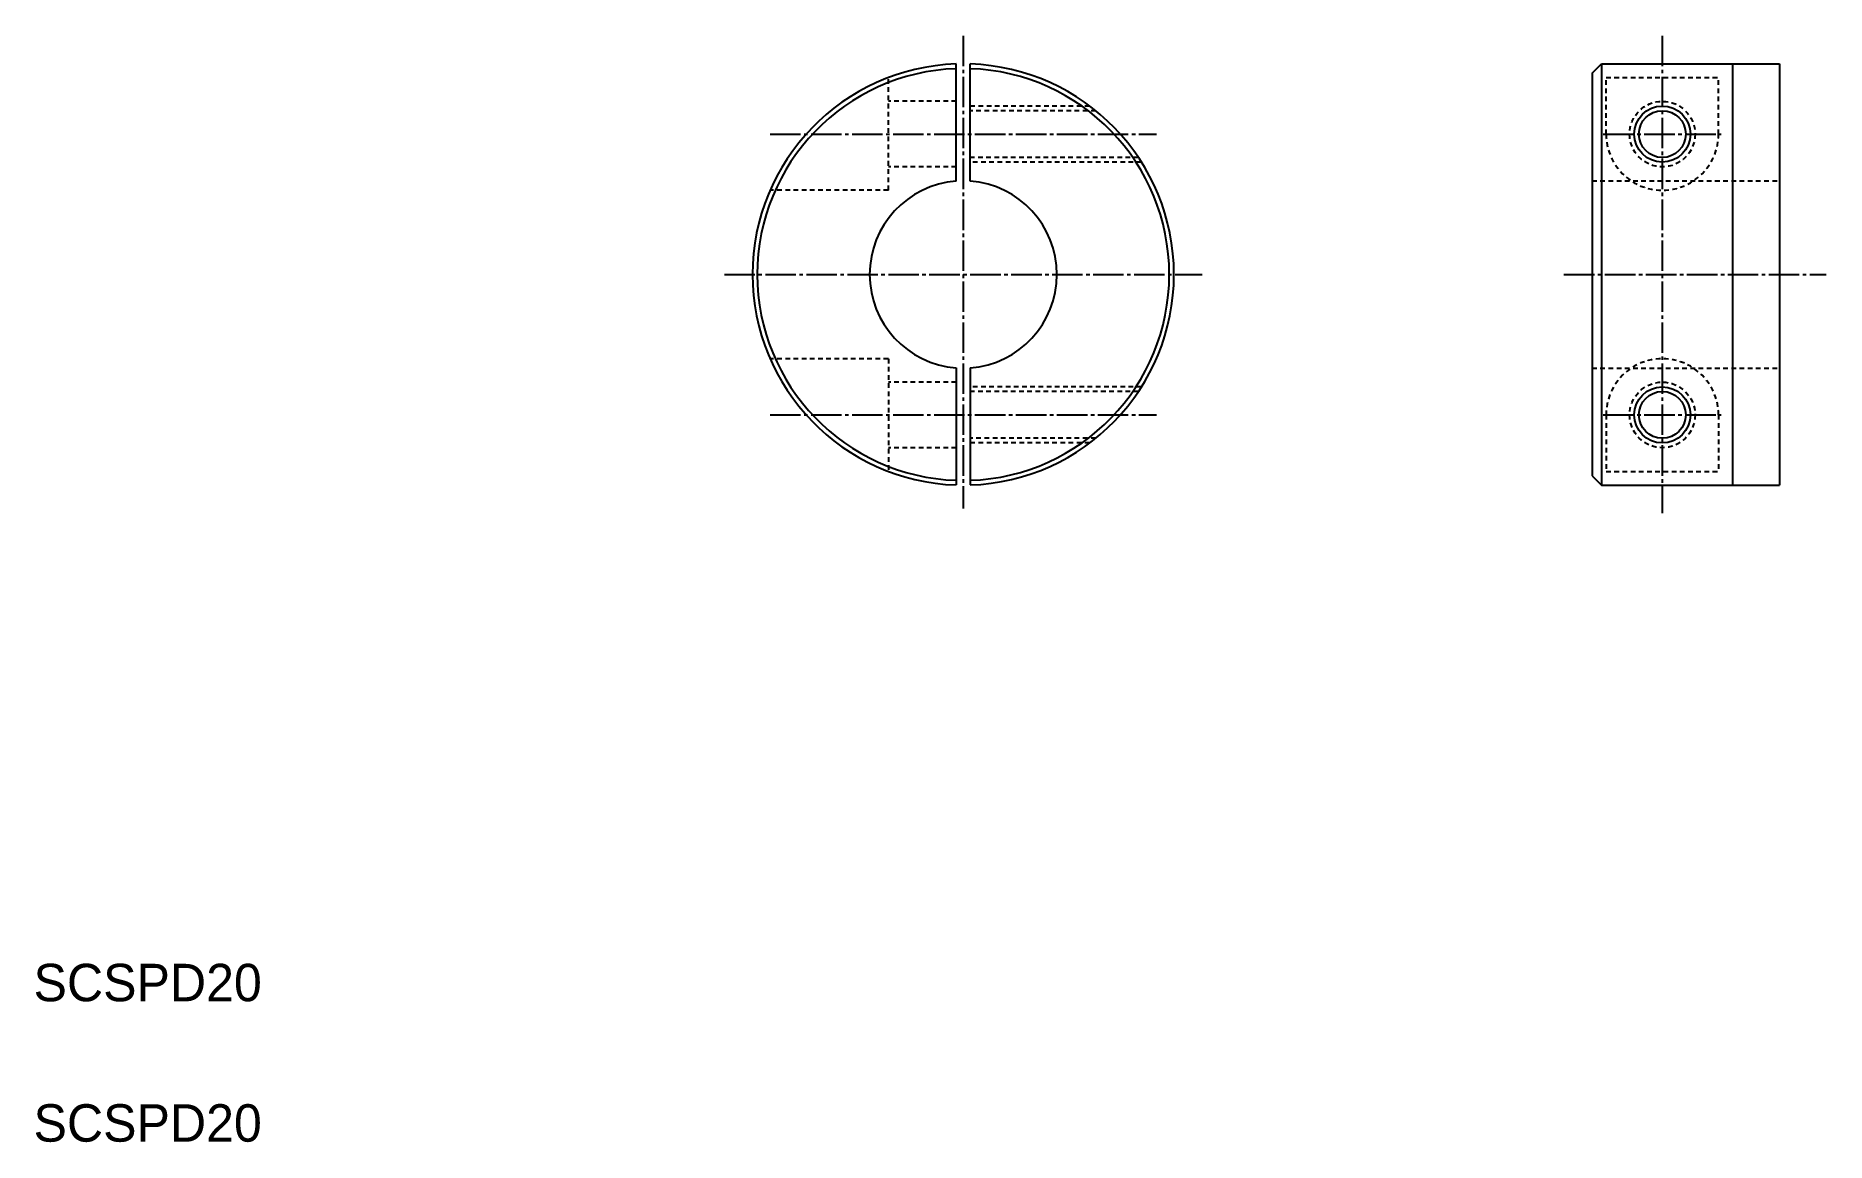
# Model space of a CAD drawing. Extents: x 10 to 201, y 10 to 128.
import ezdxf

# ---------------------------------------------------------------- set-up
doc = ezdxf.new("R2010")
doc.units = 0
doc.header["$LTSCALE"] = 0.25
doc.linetypes.add('CENTER', pattern=[17.5, 13, -1.5, 1.5, -1.5])
doc.linetypes.add('DASHED', pattern=[3.5, 2, -1.5])
doc.layers.get('0').update_dxf_attribs({"linetype": 'CONTINUOUS'})
doc.layers.add('CENTER', color=1, linetype='CENTER')

msp = doc.modelspace()

# ---------------------------------------------------------------- linework, layer by layer
at = {"color": 7, "linetype": 'CONTINUOUS'}
for p, q in [((108.536767, 112.611186), (108.536767, 125.126848)), ((110.036767, 112.611186), (110.036767, 125.126848)), ((191.440949, 125.139351), (191.440949, 80.139351)), ((196.440949, 125.139351), (196.440949, 80.139351)), ((176.440949, 124.139351), (176.440949, 81.139351)), ((108.536767, 92.667516), (108.536767, 80.151854)), ((110.036767, 92.667516), (110.036767, 80.151854))]:
    msp.add_line(p, q, dxfattribs=at)
for p, q in [((176.440949, 124.139351), (177.440949, 125.139351)), ((177.440949, 125.139351), (191.440949, 125.139351)), ((177.440949, 125.139351), (177.440949, 80.139351)), ((191.440949, 125.139351), (196.440949, 125.139351)), ((191.440949, 113.889351), (191.440949, 113.889451)), ((191.440949, 102.639351), (191.441049, 102.639351)), ((176.440949, 81.139351), (177.440949, 80.139351)), ((177.440949, 80.139351), (191.440949, 80.139351)), ((191.440949, 80.139351), (196.440949, 80.139351))]:
    msp.add_line(p, q)
at = {"color": 3, "linetype": 'DASHED'}
for p, q in [((101.286767, 111.639351), (101.286767, 123.669092)), ((177.940949, 123.669092), (189.940949, 123.669092)), ((177.940949, 117.639351), (177.940949, 123.669092)), ((189.940949, 117.639351), (189.940949, 123.669092)), ((108.536767, 121.13935), (101.286767, 121.13935)), ((122.786767, 120.639351), (110.036767, 120.639351)), ((123.428903, 120.139351), (110.036767, 120.139351)), ((127.995053, 115.139351), (110.036767, 115.139351)), ((108.536767, 114.139351), (101.286767, 114.139351)), ((128.319634, 114.639351), (110.036767, 114.639351)), ((101.286767, 111.639351), (88.665177, 111.639351)), ((176.440949, 112.639351), (196.440949, 112.639351)), ((101.286767, 93.639351), (88.665177, 93.639351)), ((101.286767, 93.639351), (101.286767, 81.60961)), ((176.440949, 92.639351), (196.440949, 92.639351)), ((108.536767, 91.139351), (101.286767, 91.139351)), ((128.319634, 90.639351), (110.036767, 90.639351)), ((127.995053, 90.139351), (110.036767, 90.139351)), ((177.940949, 87.639351), (177.940949, 81.60961)), ((189.940949, 87.639351), (189.940949, 81.60961)), ((108.536767, 84.139352), (101.286767, 84.139352)), ((123.428903, 85.139351), (110.036767, 85.139351)), ((122.786767, 84.639351), (110.036767, 84.639351)), ((177.940949, 81.60961), (189.940949, 81.60961))]:
    msp.add_line(p, q, dxfattribs=at)
for centre in [(183.940949, 117.639351), (183.940949, 87.639351)]:
    msp.add_circle(centre, 3.5, dxfattribs=at)
at = {"color": 3, "linetype": 'CONTINUOUS'}
for centre in [(183.940949, 117.639351), (183.940949, 87.639351)]:
    msp.add_circle(centre, 3, dxfattribs=at)
at = {"color": 7, "linetype": 'CONTINUOUS'}
for centre in [(183.940949, 117.639351), (183.940949, 87.639351)]:
    msp.add_circle(centre, 2.5, dxfattribs=at)
for radius, start, end in [(22.5, 91.910213, 268.08979), (22, 91.953644, 268.04635), (22.5, 271.91021, 88.089787), (22, 271.95364, 88.046356), (10, 94.301225, 265.69878), (10, 274.30122, 85.69878)]:
    msp.add_arc((109.286767, 102.639351), radius, start, end, dxfattribs=at)
at = {"color": 3, "linetype": 'DASHED'}
for centre, start, end in [((183.940949, 117.639351), 179.99999, 0), ((183.940949, 87.639351), 0, 180.00001)]:
    msp.add_arc(centre, 6, start, end, dxfattribs=at)
at = {"layer": 'CENTER', "color": 1, "linetype": 'CENTER'}
for p, q in [((109.286767, 128.139351), (109.286767, 77.639351)), ((183.940949, 128.139351), (183.940949, 77.139351)), ((88.665177, 117.639351), (129.908358, 117.639351)), ((177.640949, 117.639351), (190.240949, 117.639351)), ((83.786767, 102.639351), (134.786767, 102.639351)), ((173.440949, 102.639351), (201.440949, 102.639351)), ((88.665177, 87.639351), (129.908358, 87.639351)), ((177.640949, 87.639351), (190.240949, 87.639351))]:
    msp.add_line(p, q, dxfattribs=at)

# ---------------------------------------------------------------- texts
for p in [(10, 25), (10, 10)]:
    msp.add_text('SCSPD20', height=4).set_placement(p)

doc.saveas('drawing.dxf')
